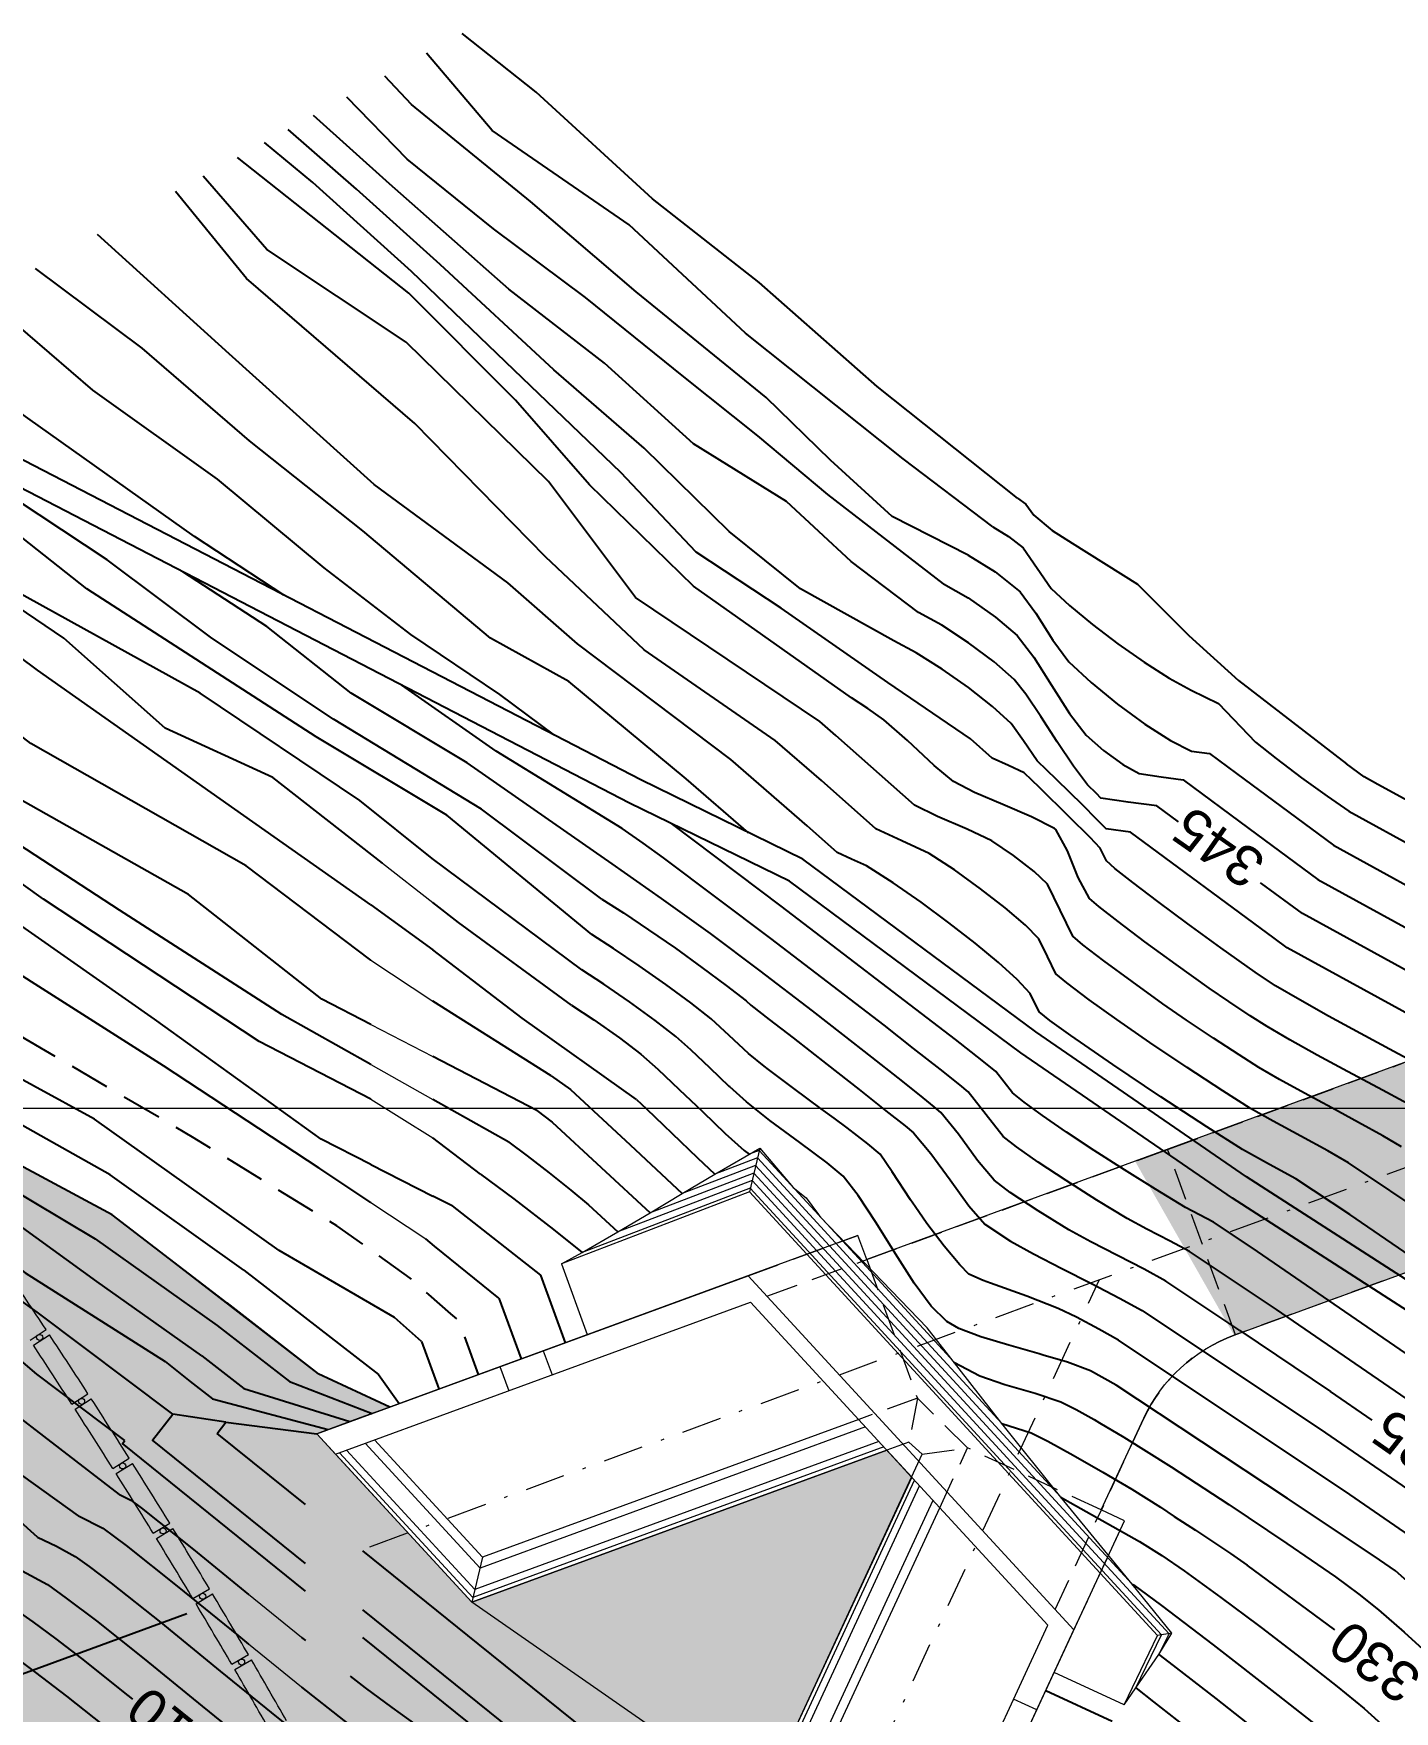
# Model space of a CAD drawing. Extents: x 61466 to 63015, y 108404 to 110397.
# Drawn here: x 62354.5 to 62397, y 109286.2 to 109338.6 of the extents above; entities that cross this region are included whole.
import ezdxf
from ezdxf import colors
from ezdxf.entities.mleader import LeaderData, LeaderLine
from ezdxf.enums import TextEntityAlignment as Align
from ezdxf.math import Vec2, Vec3

# ---------------------------------------------------------------- set-up
doc = ezdxf.new("R2010")
doc.units = 0
doc.header["$LTSCALE"] = 1.000015
doc.header["$MEASUREMENT"] = 0
for name, pattern in [('NASCOSTA', [9.525, 6.35, -3.175]), ('TRATTEGGIATA', [0.75, 0.5, -0.25]), ('TRATTEGGIATA2', [0.375, 0.25, -0.125]), ('TRATTOPUNTO2', [0.5, 0.25, -0.125, 0, -0.125])]:
    doc.linetypes.add(name, pattern=pattern)
for name, color, linetype in [('colore lago', 131, 'Continuous'), ('coordinate', 2, 'Continuous'), ('curve livello 1m', 2, 'Continuous'), ('curve livello 5m', 7, 'Continuous'), ('curve livello di scavo 1 m', 2, 'Continuous'), ('LIN010CO', 2, 'Continuous'), ('LIN010TR', 2, 'NASCOSTA'), ('LIN018CO', 6, 'Continuous'), ('LIN025CO', 7, 'Continuous'), ('LIN07CO', 4, 'Continuous'), ('LINCOLO-ROSSO-025', 10, 'Continuous'), ('Strade', 7, 'Continuous'), ('TEXT050', 3, 'Continuous'), ('TRATTCOLO-32', 255, 'Continuous')]:
    doc.layers.add(name, color=color, linetype=linetype)
doc.layers.add('Colori bordi', color=5, linetype='Continuous', plot=False)
doc.layers.add('no_plot', color=5, linetype='Continuous', plot=False)
for name, color, linetype, lineweight in [('LINCOLOROSSO-025', 10, 'Continuous', 25), ('LINE035', 1, 'Continuous', 35), ('LINE050', 3, 'Continuous', 53)]:
    doc.layers.add(name, color=color, linetype=linetype, lineweight=lineweight)
doc.styles.add('ARIAL', font='arial.ttf')

# ---------------------------------------------------------------- blocks, each defined once
blk = doc.blocks.new('SEZ1')
at = {"layer": 'LIN07CO'}
for q in [(-0.5, 1.5), (0, 0)]:
    blk.add_line((0, 1.5), q, dxfattribs=at)
at = {"layer": 'TEXT050', "style": 'ARIAL'}
blk.add_attdef('NOME_SEZIONE', text='', height=0.4, dxfattribs=at).set_placement((-0.25, 1.167), align=Align.MIDDLE)
blk = doc.blocks.new('CONTORNO')
at = {"layer": 'Colori bordi', "lineweight": 0, "ltscale": 2, "flags": 128}
for points in [[(9.426, 101.471, 0.76503), (-27.561, 123.114), (-31.83, 118.918, 0.278191), (-69.079, 126.141), (-85.83, 120.005), (-86.105, 120.756), (-102.99, 114.571), (-98.153, 109.314), (-85.2, 114.059), (-84.427, 113.219), (-89.144, 103.05)], [(-84.307, 97.793), (-77.785, 111.855), (-78.51, 112.191), (-77.184, 115.052, -0.198912), (-74.368, 117.643), (-67.474, 120.163, -0.281645), (-36.074, 114.45, 0.175507), (-40.663, 100.044)]]:
    blk.add_lwpolyline(points, format="xyb", dxfattribs=at)
blk = doc.blocks.new('barrageflott')
at = {"layer": 'TRATTCOLO-32'}
h = blk.add_hatch(color=256, dxfattribs=at)
h.paths.add_polyline_path([(-40.677, 110.423), (-41.157, 110.064, -0.002639), (-39.854, 108.3), (-39.369, 108.655, 0.002639)])
h.paths.add_polyline_path([(-39.257, 108.501), (-39.742, 108.147, -0.002639), (-38.458, 106.369), (-37.97, 106.717, 0.002639)])
h.paths.add_polyline_path([(-37.86, 106.563), (-38.348, 106.214, -0.002639), (-37.085, 104.422), (-36.593, 104.764, 0.002639)])
h.paths.add_polyline_path([(-36.484, 104.608), (-36.977, 104.266, -0.002639), (-35.735, 102.459), (-35.238, 102.796, 0.002639)])
h.paths.add_polyline_path([(-35.131, 102.639), (-35.628, 102.302, -0.002639), (-34.406, 100.48), (-33.906, 100.812, 0.002639)])
h.paths.add_polyline_path([(-33.801, 100.653), (-34.302, 100.322, -0.002639), (-33.101, 98.487), (-32.597, 98.813, 0.002639)])
h.paths.add_polyline_path([(-32.494, 98.653), (-32.998, 98.328, -0.002639), (-31.819, 96.479), (-31.311, 96.799, 0.002639)])
h.paths.add_polyline_path([(-31.21, 96.638), (-31.718, 96.318, -0.002639), (-30.56, 94.456), (-30.048, 94.77, 0.002639)])
h.paths.add_polyline_path([(-29.949, 94.608), (-30.46, 94.294, -0.002639), (-29.324, 92.419), (-28.809, 92.727, 0.002639)])
h.paths.add_polyline_path([(-28.711, 92.564), (-29.226, 92.256, -0.002639), (-28.111, 90.367), (-27.593, 90.67, 0.002639)])
h.paths.add_polyline_path([(-27.497, 90.505), (-28.016, 90.203, -0.002639), (-26.922, 88.302), (-26.401, 88.599, 0.002639)])
h.paths.add_polyline_path([(-26.307, 88.433), (-26.829, 88.137, -0.002639), (-25.757, 86.224), (-25.232, 86.514, 0.002639)])
h.paths.add_polyline_path([(-25.14, 86.348), (-25.665, 86.058, -0.002639), (-24.616, 84.132), (-24.088, 84.416, 0.002639)])
h.paths.add_polyline_path([(-23.998, 84.249), (-24.526, 83.965, -0.002639), (-23.499, 82.027), (-22.967, 82.306, 0.002639)])
h.paths.add_polyline_path([(-22.879, 82.137), (-23.411, 81.859, -0.002639), (-22.406, 79.91), (-21.871, 80.182, 0.002639)])
h.paths.add_polyline_path([(-21.785, 80.013), (-22.32, 79.741, -0.002639), (-21.337, 77.78), (-20.799, 78.046, 0.002639)])
h.paths.add_polyline_path([(-20.715, 77.876), (-21.253, 77.61, -0.002639), (-20.293, 75.639), (-19.752, 75.898, 0.002639)])
h.paths.add_polyline_path([(-19.67, 75.727), (-20.211, 75.468, -0.002639), (-19.274, 73.485), (-18.73, 73.738, 0.002639)])
h.paths.add_polyline_path([(-16.684, 69.21), (-17.233, 68.969, -0.002639), (-16.365, 66.956), (-15.812, 67.19, 0.002639)])
h.paths.add_polyline_path([(-17.654, 71.394), (-18.201, 71.147, -0.002639), (-17.309, 69.143), (-16.76, 69.384, 0.002639)])
h.paths.add_polyline_path([(-18.65, 73.566), (-19.194, 73.313, -0.002639), (-18.279, 71.32), (-17.732, 71.567, 0.002639)])
at = {"layer": 'LINCOLO-ROSSO-025', "lineweight": 0}
for p, q in [((-34.406, 100.48), (-33.906, 100.812)), ((-34.302, 100.322), (-33.801, 100.653)), ((-33.101, 98.487), (-32.597, 98.813)), ((-32.998, 98.328), (-32.494, 98.653)), ((-31.819, 96.479), (-31.311, 96.799)), ((-31.718, 96.318), (-31.21, 96.638)), ((-30.56, 94.456), (-30.048, 94.77)), ((-30.46, 94.294), (-29.949, 94.608)), ((-29.324, 92.419), (-28.809, 92.727)), ((-29.226, 92.256), (-28.711, 92.564)), ((-28.111, 90.367), (-27.593, 90.67)), ((-28.016, 90.203), (-27.497, 90.505))]:
    blk.add_line(p, q, dxfattribs=at)
for centre in [(-34.104, 100.567), (-32.798, 98.57), (-31.514, 96.558), (-30.254, 94.532), (-29.018, 92.491), (-27.804, 90.436)]:
    blk.add_circle(centre, 0.095, dxfattribs=at)
for radius, start, end in [(208.344, 33.54525, 34.15012), (208.344, 32.88807, 33.49294), (207.744, 32.88807, 33.49294), (208.344, 32.2309, 32.83577), (207.744, 32.2309, 32.83577), (208.344, 31.57373, 32.1786), (207.744, 31.57373, 32.1786), (207.744, 30.91655, 31.52142), (208.344, 30.91655, 31.52142), (207.744, 30.25938, 30.86425), (208.344, 30.25938, 30.86425), (207.744, 29.60221, 30.20708), (208.344, 29.60221, 30.20708)]:
    blk.add_arc((-207.55, -14.318), radius, start, end, dxfattribs=at)

msp = doc.modelspace()

# ---------------------------------------------------------------- hatches: boundary and pattern name
at = {"layer": 'colore lago', "linetype": 'Continuous', "lineweight": 0}
msp.add_hatch(color=256, dxfattribs=at).paths.add_polyline_path([(62395.432, 109267.497), (62396.026, 109266.925), (62396.545, 109265.876), (62395.703, 109265.642), (62400.102, 109260.013), (62413.395, 109263.699), (62414.097, 109262.8), (62408.577, 109253.044), (62412.975, 109247.414), (62413.775, 109248.828), (62413.775, 109247.267), (62414.821, 109245.294), (62415.316, 109244.359), (62415.726, 109243.586), (62415.989, 109243.089), (62416.308, 109242.486), (62417.091, 109241.948), (62417.986, 109241.38), (62418.762, 109240.929), (62419.277, 109240.681), (62419.98, 109240.594), (62420.747, 109240.508), (62421.269, 109240.325), (62422.042, 109240.006), (62422.834, 109239.647), (62423.302, 109239.389), (62424.281, 109238.376), (62425.656, 109236.946), (62426.449, 109236.138), (62427.156, 109235.422), (62427.673, 109234.904), (62427.895, 109234.691), (62428.432, 109234.455), (62429.04, 109233.991), (62429.869, 109233.283), (62430.484, 109232.701), (62430.843, 109232.314), (62431.218, 109231.435), (62431.557, 109230.367), (62431.913, 109229.599), (62432.355, 109229.318), (62432.858, 109229.013), (62433.455, 109228.302), (62434.097, 109227.397), (62434.701, 109226.672), (62435.197, 109226.351), (62435.685, 109226.081), (62436.144, 109225.827), (62436.707, 109225.46), (62437.492, 109224.926), (62438.358, 109224.324), (62439.162, 109223.749), (62440.078, 109223.067), (62441.13, 109222.261), (62442.002, 109221.573), (62442.908, 109220.83), (62443.789, 109220.092), (62444.562, 109219.43), (62445.144, 109218.915), (62445.453, 109218.618), (62446.014, 109217.736), (62446.501, 109217.012), (62447.153, 109216.771), (62448.876, 109216.153), (62447.183, 109207.821), (62446.943, 109206.638), (62441.595, 109207.566), (62436.09, 109208.111), (62430.527, 109208.307), (62424.984, 109208.14), (62419.433, 109207.618), (62413.953, 109206.708), (62408.529, 109205.43), (62403.21, 109203.835), (62398.021, 109201.868), (62392.955, 109199.558), (62388.067, 109196.944), (62383.347, 109193.985), (62379.143, 109190.99), (62374.987, 109187.599), (62370.912, 109183.823), (62367.864, 109180.621), (62364.577, 109176.791), (62361.992, 109173.373), (62358.884, 109168.77), (62356.087, 109163.954), (62353.615, 109158.995), (62351.491, 109153.861), (62349.698, 109148.591), (62348.257, 109143.219), (62347.162, 109137.77), (62346.433, 109132.277), (62346.076, 109126.898), (62346.067, 109121.341), (62346.414, 109115.779), (62347.156, 109110.285), (62348.241, 109104.828), (62349.108, 109101.614), (62347.868, 109098.968), (62343.805, 109097.411), (62343.071, 109098.002), (62342.215, 109098.471), (62341.494, 109098.676), (62340.731, 109098.468), (62339.788, 109097.966), (62338.814, 109097.438), (62337.958, 109097.152), (62337.463, 109097.238), (62336.538, 109097.445), (62334.253, 109098.04), (62331.322, 109098.856), (62328.139, 109099.756), (62325.098, 109100.605), (62322.593, 109101.266), (62321.848, 109101.432), (62320.984, 109101.616), (62320.474, 109101.737), (62319.859, 109102.034), (62319.103, 109102.406), (62317.961, 109102.895), (62316.581, 109103.457), (62315.066, 109104.06), (62313.523, 109104.67), (62312.055, 109105.255), (62310.769, 109105.782), (62309.769, 109106.218), (62309.112, 109106.546), (62308.074, 109107.202), (62305.134, 109108.9), (62301.974, 109110.917), (62300, 109112.216), (62300, 109301.173), (62331.882, 109318.75), (62334.507, 109316.583), (62338.392, 109313.671), (62343.084, 109310.793), (62348.103, 109307.499), (62352.959, 109303.893), (62356.982, 109301.743), (62363.411, 109296.783), (62364.524, 109296.264), (62365.637, 109295.744), (62364.74, 109295.415), (62363.36, 109294.91), (62368.197, 109289.653), (62381.151, 109294.398), (62381.923, 109293.558), (62377.207, 109283.389), (62382.044, 109278.132), (62383.531, 109281.339), (62384.61, 109280.843), (62384.891, 109280.571), (62385.513, 109280.078), (62386.29, 109279.511), (62387.153, 109278.905), (62388.028, 109278.295), (62388.845, 109277.717), (62389.533, 109277.207), (62390.019, 109276.799), (62390.461, 109276.26), (62391.046, 109275.538), (62391.593, 109274.911), (62392.228, 109274.192), (62392.561, 109273.803), (62392.862, 109273.159), (62393.16, 109272.316), (62393.758, 109270.407), (62394.064, 109269.526), (62394.378, 109268.819)])
at = {"layer": 'LINCOLOROSSO-025', "linetype": 'Continuous', "lineweight": 0}
h = msp.add_hatch(color=256, dxfattribs=at)
h.dxf.hatch_style = 1
h.paths.add_polyline_path([(62437.896, 109268.075, 0.139627), (62427.054, 109270.01), (62428.216, 109266.804, -0.082344), (62431.88, 109266.8, -0.072308), (62436.545, 109265.307), (62443.773, 109261.779), (62442.848, 109265.658)])
h.paths.add_polyline_path([(62439.247, 109270.843, 0.099876), (62430.373, 109273.156, 0.064228), (62425.977, 109272.984), (62427.054, 109270.01, -0.139627), (62437.896, 109268.075), (62442.848, 109265.658), (62441.686, 109270.534), (62440.968, 109270.003)])
h.paths.add_polyline_path([(62425.977, 109272.984, 0.034113), (62422.882, 109272.349), (62421.602, 109271.994), (62422.719, 109269.108), (62423.705, 109269.381, -0.042455), (62427.054, 109270.01)])
h.paths.add_polyline_path([(62427.054, 109270.01, 0.042455), (62423.705, 109269.381), (62422.719, 109269.108), (62424.183, 109265.323), (62424.747, 109265.625, -0.082344), (62428.216, 109266.804)])
h.paths.add_polyline_path([(62442.646, 109279.789, 0.030349), (62441.461, 109283.695), (62438.354, 109283.197, -0.035379), (62439.65, 109279.075), (62441.144, 109272.809), (62444.14, 109273.523)])
h.paths.add_polyline_path([(62445.642, 109280.503, 0.026179), (62444.557, 109284.191), (62441.461, 109283.695, -0.030349), (62442.646, 109279.789), (62444.14, 109273.523), (62447.136, 109274.237)])
h.paths.add_polyline_path([(62437.604, 109296.119), (62435.492, 109293.853, -0.088198), (62441.461, 109283.695), (62444.557, 109284.191, 0.094802)])
h.paths.add_polyline_path([(62435.492, 109293.853), (62433.376, 109291.584, -0.080253), (62438.354, 109283.197), (62441.461, 109283.695, 0.088198)])
h.paths.add_polyline_path([(62435.492, 109293.853, 0.017363), (62433.913, 109295.575, 0.039704), (62431.824, 109293.189), (62433.376, 109291.584)])
h.paths.add_polyline_path([(62433.852, 109295.516), (62433.913, 109295.575, 0.015566), (62432.398, 109297.023), (62430.276, 109294.789), (62431.824, 109293.189, -0.038643)])
h.paths.add_polyline_path([(62436.062, 109297.688), (62434.52, 109299.257), (62432.398, 109297.023, -0.015566), (62433.913, 109295.575)])
h.paths.add_polyline_path([(62437.604, 109296.119), (62436.062, 109297.688), (62433.913, 109295.575, -0.017364), (62435.492, 109293.853)])
h.paths.add_polyline_path([(62414.455, 109308.439), (62414.017, 109305.39, -0.153556), (62432.398, 109297.023), (62434.52, 109299.257, 0.153719)])
h.paths.add_polyline_path([(62414.017, 109305.39), (62413.579, 109302.34, -0.15336), (62430.276, 109294.789), (62432.398, 109297.023, 0.153556)])
h.paths.add_polyline_path([(62414.017, 109305.39, 0.118937), (62398.331, 109303.588), (62390.97, 109300.891), (62390.44, 109300.697), (62391.983, 109297.982), (62398.877, 109300.502, -0.122973), (62413.579, 109302.34)])
h.paths.add_polyline_path([(62414.455, 109308.439, 0.119368), (62397.272, 109306.48), (62388.896, 109303.412), (62390.44, 109300.697), (62390.97, 109300.891), (62398.331, 109303.588, -0.118937), (62414.017, 109305.39)])

# ---------------------------------------------------------------- linework, layer by layer
at = {"layer": 'Colori bordi', "linetype": 'Continuous', "lineweight": 0, "flags": 128}
msp.add_lwpolyline([(62352.959, 109303.893), (62356.982, 109301.743), (62363.411, 109296.783), (62364.524, 109296.264), (62365.637, 109295.744), (62364.74, 109295.415), (62363.36, 109294.91), (62368.197, 109289.653), (62381.151, 109294.398), (62381.923, 109293.558), (62377.207, 109283.389)], dxfattribs=at)
at = {"layer": 'coordinate', "linetype": 'Continuous', "lineweight": 0}
for p, q in [((62300, 109305.071), (62366.988, 109305.071)), ((62366.988, 109305.071), (62484.796, 109305.071))]:
    msp.add_line(p, q, dxfattribs=at)
at = {"layer": 'curve livello 1m', "color": 152, "linetype": 'TRATTEGGIATA2', "ltscale": 5, "flags": 128}
msp.add_lwpolyline([(62368.41, 109296.759), (62367.79, 109298.45), (62367.548, 109298.655), (62366.859, 109299.251), (62366.28, 109299.765), (62363.989, 109301.396), (62359.48, 109304.17), (62353.098, 109307.915), (62347.687, 109312.214), (62340.542, 109317.069), (62336.866, 109319.843), (62335.869, 109320.948)], dxfattribs=at)
at = {"layer": 'curve livello 5m', "color": 2}
for p, q in [((62365.048, 109311.413), (62366.988, 109310.007)), ((62365.048, 109303.314), (62366.988, 109302.326)), ((62398.366, 109301.475), (62395.556, 109303.363)), ((62370.346, 109299.856), (62371.117, 109297.751)), ((62360.553, 109298.997), (62363.411, 109296.783)), ((62392.164, 109298.133), (62394.995, 109296.226)), ((62365.637, 109295.744), (62363.411, 109296.783)), ((62395.124, 109288.788), (62392.394, 109290.807)), ((62388.184, 109285.927), (62386.106, 109286.891))]:
    msp.add_line(p, q, dxfattribs=at)
at = {"layer": 'curve livello 5m', "color": 2, "flags": 128}
for points in [[(62382.14, 109320.541), (62380.032, 109322.127), (62378.023, 109324.006), (62375.118, 109325.8), (62372.341, 109328.32), (62369.35, 109330.627), (62365.632, 109333.916), (62363.256, 109336.048)], [(62377.666, 109316.544), (62373.578, 109319.377), (62370.499, 109322.274), (62366.424, 109326.438), (62361.173, 109330.965), (62358.958, 109333.679)], [(62365.048, 109311.413), (62360.811, 109314.399), (62354.653, 109318.744), (62349.039, 109322.908), (62344.887, 109325.921)], [(62365.048, 109303.314), (62363.503, 109304.101), (62358.3, 109307.845), (62352.751, 109311.729), (62344.635, 109317.693), (62339.363, 109321.299), (62338.299, 109322.289)], [(62372.577, 109312.69), (62368.054, 109315.847), (62364.432, 109318.02), (62361.807, 109320.102), (62359.186, 109321.803)], [(62390.247, 109314.006), (62389.575, 109314.503), (62388.677, 109314.621), (62387.827, 109314.744), (62387.827, 109314.744), (62387.686, 109314.887), (62387.409, 109315.157), (62386.97, 109315.745), (62386.468, 109316.501), (62385.957, 109317.292), (62385.491, 109317.985), (62385.123, 109318.448), (62384.499, 109318.997), (62383.701, 109319.594), (62382.868, 109320.141), (62382.14, 109320.541)], [(62360.553, 109298.997), (62360.553, 109298.997), (62356.982, 109301.743), (62352.959, 109303.893), (62348.103, 109307.499), (62343.084, 109310.793), (62338.392, 109313.671), (62334.507, 109316.583), (62331.882, 109318.75)], [(62357.379, 109294.703), (62354.629, 109296.769), (62351.207, 109299.683), (62346.898, 109302.724), (62342.716, 109306.652), (62335.872, 109311.34), (62327.598, 109316.389)], [(62395.556, 109303.363), (62395.556, 109303.363), (62394.907, 109303.737), (62394.062, 109304.195), (62393.201, 109304.662), (62392.5, 109305.062), (62392.5, 109305.062), (62391.635, 109305.608), (62390.521, 109306.338), (62389.353, 109307.123), (62388.327, 109307.832), (62388.327, 109307.832), (62387.465, 109308.453), (62386.761, 109308.981), (62386.424, 109309.258), (62386.424, 109309.258), (62386.157, 109309.805), (62385.888, 109310.357), (62385.888, 109310.357), (62385.474, 109310.78), (62384.843, 109311.322), (62384.076, 109311.919), (62383.257, 109312.506), (62382.467, 109313.02), (62381.616, 109313.411), (62380.806, 109313.789), (62379.108, 109315.294), (62377.666, 109316.544)], [(62392.164, 109298.133), (62389.856, 109299.674), (62389.182, 109300.043), (62388.348, 109300.47), (62387.512, 109300.898), (62386.83, 109301.272), (62386.83, 109301.272), (62385.868, 109301.866), (62385.002, 109302.439), (62384.493, 109302.819), (62384.493, 109302.819), (62383.981, 109303.435), (62383.383, 109304.261), (62382.835, 109304.937), (62382.835, 109304.937), (62382.63, 109305.11), (62382.166, 109305.483), (62381.498, 109306.014), (62380.683, 109306.657), (62379.776, 109307.369), (62378.832, 109308.106), (62378.832, 109308.106), (62377.195, 109309.359), (62375.649, 109310.524), (62374.12, 109311.616), (62372.577, 109312.69)], [(62424.972, 109285.606), (62424.335, 109286.366), (62421.489, 109289.846), (62419.558, 109292.253), (62419.347, 109292.541), (62417.468, 109294.292), (62414.056, 109297.391), (62411.119, 109300.089), (62410.597, 109300.593), (62407.719, 109302.797), (62403.703, 109305.849), (62403.051, 109306.243), (62401.794, 109306.93), (62394.118, 109311.14), (62392.84, 109312.086), (62392.812, 109312.107)], [(62373.335, 109305.342), (62369.775, 109307.881), (62366.988, 109310.007)], [(62373.335, 109305.342), (62373.648, 109305.049), (62374.182, 109304.536)], [(62374.182, 109304.536), (62374.438, 109304.291), (62375.241, 109303.518), (62375.784, 109303.007)], [(62367.588, 109302.021), (62366.988, 109302.326)], [(62367.588, 109302.021), (62370.346, 109299.856)], [(62396.295, 109295.333), (62394.995, 109296.226)], [(62384.733, 109295.23), (62385.649, 109294.936), (62386.17, 109294.676), (62386.965, 109294.241), (62387.888, 109293.714), (62388.79, 109293.178), (62388.79, 109293.178), (62389.686, 109292.614), (62390.118, 109292.332)], [(62363.011, 109290), (62357.3, 109294.605), (62357.3, 109294.605), (62357.379, 109294.703)], [(62390.118, 109292.332), (62390.776, 109291.902), (62391.872, 109291.168), (62392.394, 109290.807)], [(62352.083, 109290.352), (62352.73, 109290.058), (62353.474, 109289.678), (62354.092, 109289.327), (62354.092, 109289.327), (62354.502, 109289.037), (62355.216, 109288.507), (62356.018, 109287.895), (62357.468, 109286.741), (62357.609, 109286.626)], [(62394.613, 109261.23), (62393.116, 109262.439), (62386.541, 109271.03), (62364.804, 109288.555)]]:
    msp.add_lwpolyline(points, dxfattribs=at)
at = {"layer": 'curve livello di scavo 1 m', "linetype": 'Continuous', "lineweight": 0}
for p, q in [((62377.11, 109303.515), (62375.784, 109303.007)), ((62377.166, 109303.75), (62376.855, 109303.631)), ((62380.363, 109299.979), (62377.11, 109303.515)), ((62380.511, 109300.115), (62377.166, 109303.75)), ((62377, 109303.044), (62373.76, 109301.805)), ((62377.055, 109303.28), (62374.767, 109302.404)), ((62380.069, 109299.709), (62377, 109303.044)), ((62380.216, 109299.844), (62377.055, 109303.28)), ((62376.889, 109302.574), (62371.643, 109300.566)), ((62376.944, 109302.809), (62372.755, 109301.206)), ((62385.302, 109293.431), (62376.889, 109302.574)), ((62385.851, 109293.13), (62376.944, 109302.809)), ((62376.862, 109302.456), (62370.995, 109300.211)), ((62378.651, 109300.511), (62376.862, 109302.456)), ((62387.808, 109290.56), (62378.651, 109300.511)), ((62370.995, 109300.211), (62371.803, 109298.003)), ((62388.549, 109286.452), (62386.371, 109287.462))]:
    msp.add_line(p, q, dxfattribs=at)
at = {"layer": 'curve livello di scavo 1 m', "linetype": 'Continuous', "lineweight": 0, "flags": 128}
for points in [[(62384.733, 109295.23), (62380.363, 109299.979)], [(62383.239, 109297.15), (62380.511, 109300.115)], [(62388.807, 109290.212), (62380.069, 109299.709)], [(62386.579, 109292.929), (62380.216, 109299.844)], [(62388.914, 109286.977), (62389.716, 109288.633), (62385.302, 109293.431)], [(62389.641, 109288.018), (62389.956, 109288.669), (62385.851, 109293.13)], [(62388.549, 109286.452), (62389.597, 109288.616), (62387.808, 109290.56)]]:
    msp.add_lwpolyline(points, dxfattribs=at)
at = {"layer": 'LIN010CO', "linetype": 'Continuous', "lineweight": 0}
for p, q in [((62368.456, 109290.719), (62364.874, 109294.612)), ((62380.902, 109294.668), (62368.294, 109290.05)), ((62380.482, 109295.125), (62368.456, 109290.719)), ((62368.233, 109289.8), (62364.074, 109294.319)), ((62368.294, 109290.05), (62364.292, 109294.399)), ((62381.059, 109294.498), (62368.233, 109289.8)), ((62377.356, 109283.412), (62382.015, 109293.458)), ((62377.61, 109283.452), (62382.172, 109293.288)), ((62378.291, 109283.558), (62382.592, 109292.832)), ((62368.537, 109291.055), (62368.197, 109289.653))]:
    msp.add_line(p, q, dxfattribs=at)
at = {"layer": 'LIN010TR', "linetype": 'TRATTOPUNTO2', "lineweight": 0, "ltscale": 5}
msp.add_line((62378.688, 109280.118), (62387.781, 109299.723), dxfattribs=at)
at = {"layer": 'LIN010TR', "linetype": 'TRATTOPUNTO2', "lineweight": 0, "ltscale": 5, "flags": 128}
msp.add_lwpolyline([(62365.019, 109291.385), (62390.97, 109300.891), (62398.331, 109303.588, -0.448954), (62442.646, 109279.789), (62455.145, 109227.352)], format="xyb", dxfattribs=at)
at = {"layer": 'LIN018CO', "lineweight": 0}
for p, q in [((62375.784, 109303.007), (62377.182, 109303.822)), ((62377.182, 109303.822), (62376.864, 109302.454)), ((62377.182, 109303.822), (62378.23, 109302.593)), ((62374.767, 109302.404), (62375.784, 109303.007)), ((62373.76, 109301.805), (62374.767, 109302.404)), ((62379.063, 109301.688), (62382.409, 109298.215)), ((62384.733, 109295.23), (62382.409, 109298.215)), ((62386.579, 109292.929), (62384.733, 109295.23)), ((62388.807, 109290.212), (62386.579, 109292.929)), ((62390.046, 109288.682), (62389.597, 109288.616))]:
    msp.add_line(p, q, dxfattribs=at)
at = {"layer": 'LIN018CO'}
for p, q in [((62360.253, 109294.922), (62360.524, 109295.276)), ((62363.011, 109292.698), (62360.253, 109294.922)), ((62368.4, 109288.354), (62364.804, 109291.253))]:
    msp.add_line(p, q, dxfattribs=at)
at = {"layer": 'LIN018CO', "lineweight": 0, "flags": 128}
for points in [[(62378.23, 109302.593), (62378.637, 109302.267), (62378.637, 109302.267), (62379.021, 109301.754), (62379.063, 109301.688)], [(62370.995, 109300.211), (62371.643, 109300.566), (62372.755, 109301.206), (62373.76, 109301.805)], [(62388.549, 109286.452), (62388.914, 109286.977), (62389.641, 109288.018), (62390.046, 109288.682), (62388.807, 109290.212)]]:
    msp.add_lwpolyline(points, dxfattribs=at)
at = {"layer": 'LIN018CO', "flags": 128}
for points in [[(62363.011, 109290.861), (62358.242, 109294.706), (62358.874, 109295.522)], [(62394.613, 109262.092), (62393.6, 109262.91), (62387.024, 109271.501), (62364.804, 109289.416)], [(62372.234, 109285.262), (62368.4, 109288.354)]]:
    msp.add_lwpolyline(points, dxfattribs=at)
at = {"layer": 'LIN025CO', "linetype": 'TRATTEGGIATA', "lineweight": 0, "ltscale": 2}
for p, q in [((62389.91, 109303.783), (62397.272, 109306.48)), ((62380.52, 109300.344), (62389.91, 109303.783)), ((62392.029, 109297.999), (62389.91, 109303.783)), ((62376.822, 109299.841), (62380.245, 109301.095)), ((62380.52, 109300.344), (62380.245, 109301.095)), ((62377.408, 109299.204), (62380.52, 109300.344)), ((62380.52, 109300.344), (62382.103, 109296.024)), ((62382.103, 109296.024), (62380.271, 109295.354)), ((62382.103, 109296.024), (62381.838, 109294.649)), ((62383.667, 109294.466), (62382.103, 109296.024)), ((62389.167, 109295.391), (62387.735, 109292.303)), ((62381.838, 109294.649), (62381.151, 109294.398)), ((62382.255, 109294.274), (62381.838, 109294.649)), ((62381.923, 109293.558), (62382.255, 109294.274)), ((62382.255, 109294.274), (62383.667, 109294.466)), ((62382.803, 109292.602), (62383.667, 109294.466)), ((62387.84, 109292.531), (62383.667, 109294.466)), ((62388.566, 109292.194), (62387.84, 109292.531)), ((62386.402, 109289.429), (62387.735, 109292.303)), ((62386.988, 109288.792), (62388.566, 109292.194))]:
    msp.add_line(p, q, dxfattribs=at)
at = {"layer": 'LIN025CO', "linetype": 'Continuous', "lineweight": 0}
for p, q in [((62363.36, 109294.91), (62376.822, 109299.841)), ((62376.822, 109299.841), (62386.988, 109288.792)), ((62363.947, 109294.273), (62376.9, 109299.018)), ((62386.174, 109288.938), (62376.9, 109299.018)), ((62370.428, 109297.499), (62370.703, 109296.748)), ((62369.074, 109297.003), (62369.35, 109296.252)), ((62380.271, 109295.354), (62368.537, 109291.055)), ((62363.947, 109294.273), (62363.36, 109294.91)), ((62368.537, 109291.055), (62365.166, 109294.719)), ((62368.197, 109289.653), (62363.947, 109294.273)), ((62381.151, 109294.398), (62368.197, 109289.653)), ((62377.207, 109283.389), (62381.923, 109293.558)), ((62378.633, 109283.611), (62382.803, 109292.602)), ((62377.207, 109283.389), (62368.197, 109289.653)), ((62381.457, 109278.769), (62386.174, 109288.938)), ((62382.044, 109278.132), (62386.988, 109288.792)), ((62385.828, 109286.29), (62385.102, 109286.627))]:
    msp.add_line(p, q, dxfattribs=at)
at = {"layer": 'LIN025CO', "linetype": 'TRATTEGGIATA', "lineweight": 0, "ltscale": 2, "flags": 128}
msp.add_lwpolyline([(62430.276, 109294.789, 0.281645), (62398.877, 109300.502), (62391.983, 109297.982, 0)], format="xyb", dxfattribs=at)
at = {"layer": 'LIN025CO', "linetype": 'TRATTEGGIATA', "lineweight": 0, "ltscale": 2}
msp.add_arc((62393.703, 109293.287), 5, 110.1181, 155.1181, dxfattribs=at)
at = {"layer": 'LINE050', "linetype": 'Continuous', "lineweight": 0, "flags": 128}
msp.add_lwpolyline([(62406.701, 109306.162, 0, 1.5, 0), (62402.275, 109305.346, 0, 0, 0), (62393.603, 109303.749, 0, 0, 0)], format="xyseb", dxfattribs=at)
at = {"layer": 'no_plot', "linetype": 'Continuous', "lineweight": 0}
for p, q in [((62365.412, 109312.72), (62366.988, 109311.489)), ((62365.048, 109309.692), (62366.988, 109308.412)), ((62365.048, 109307.685), (62366.988, 109306.68)), ((62365.048, 109306.428), (62366.988, 109305.336)), ((62365.048, 109305.356), (62366.988, 109304.146)), ((62365.048, 109302.131), (62366.77, 109300.99)), ((62362.886, 109288.556), (62361.235, 109289.898)), ((62362.886, 109287.004), (62361.235, 109288.343))]:
    msp.add_line(p, q, dxfattribs=at)
at = {"layer": 'no_plot'}
for p, q in [((62361.086, 109300.011), (62365.284, 109296.76)), ((62369.044, 109299.144), (62369.739, 109297.247)), ((62360.255, 109298.285), (62362.511, 109296.538)), ((62366.633, 109297.792), (62367.176, 109296.308)), ((62359.777, 109297.341), (62361.09, 109296.324)), ((62365.284, 109296.76), (62365.935, 109295.853)), ((62359.412, 109296.543), (62360.112, 109296.001)), ((62361.09, 109296.324), (62364.393, 109295.288)), ((62362.511, 109296.538), (62365.092, 109295.544)), ((62360.112, 109296.001), (62363.715, 109295.04)), ((62360.524, 109295.276), (62358.874, 109295.522)), ((62360.524, 109295.276), (62363.36, 109294.91))]:
    msp.add_line(p, q, dxfattribs=at)
at = {"layer": 'no_plot', "flags": 128}
for points in [[(62385.231, 109324.105), (62380.843, 109327.594), (62377.169, 109330.841), (62373.836, 109333.446), (62370.204, 109336.778), (62367.895, 109338.606)], [(62384.459, 109323.214), (62381.655, 109325.33), (62376.741, 109329.26), (62373.11, 109332.635), (62368.837, 109335.582), (62366.787, 109337.995)], [(62383.686, 109322.323), (62381.313, 109323.536), (62379.391, 109325.288), (62377.382, 109327.252), (62373.323, 109330.542), (62370.033, 109333.361), (62366.316, 109336.394), (62365.491, 109337.28)], [(62382.913, 109321.432), (62379.305, 109324.22), (62377.126, 109326.056), (62374.819, 109327.893), (62371.742, 109330.371), (62368.88, 109332.507), (62366.188, 109334.685), (62364.302, 109336.625)], [(62381.367, 109319.65), (62378.451, 109321.272), (62376.229, 109323.066), (62373.58, 109325.672), (62370.76, 109328.107), (62367.213, 109331.396), (62364.607, 109333.745), (62362.467, 109335.613)], [(62380.595, 109318.759), (62377.852, 109320.674), (62375.203, 109322.426), (62372.853, 109324.903), (62369.777, 109327.851), (62366.316, 109331.182), (62363.239, 109333.959), (62361.727, 109335.205)], [(62380.044, 109317.872), (62375.118, 109321.358), (62371.87, 109324.519), (62369.563, 109327.167), (62366.23, 109330.499), (62360.888, 109334.743)], [(62379.054, 109317.14), (62373.306, 109321.007), (62370.59, 109324.628), (62366.153, 109328.973), (62361.807, 109331.87), (62359.822, 109334.155)], [(62376.278, 109315.948), (62371.495, 109319.559), (62369.322, 109321.46), (62365.157, 109324.537), (62360.629, 109328.611), (62356.523, 109332.336)], [(62374.891, 109315.352), (62371.223, 109318.382), (62368.779, 109319.74), (62364.795, 109323.089), (62361.263, 109325.895), (62357.913, 109328.792), (62354.589, 109331.27)], [(62370.778, 109316.707), (62369.072, 109317.975), (62366.297, 109319.848), (62363.592, 109321.928), (62360.262, 109324.702), (62356.378, 109327.476), (62352.984, 109330.385)], [(62362.337, 109321.075), (62359.543, 109322.908), (62353.295, 109327.344), (62351.101, 109329.347)], [(62371.945, 109310.486), (62367.42, 109314.218), (62363.346, 109316.662), (62356.193, 109321.278), (62350.216, 109325.986), (62348.47, 109327.896)], [(62371.629, 109309.383), (62366.968, 109312.86), (62364.704, 109314.67), (62359.724, 109318.02), (62353.838, 109321.278), (62349.039, 109325.171), (62347.08, 109327.13)], [(62365.412, 109312.72), (62361.988, 109315.394), (62358.637, 109316.933), (62355.468, 109319.74), (62349.311, 109323.904), (62345.807, 109326.428)], [(62372.261, 109311.588), (62368.507, 109314.399), (62363.889, 109317.205), (62360.086, 109319.74), (62356.826, 109322.184), (62352.571, 109324.99), (62351.547, 109326.099)], [(62365.048, 109309.692), (62361.164, 109312.636), (62354.436, 109316.45), (62348.955, 109320.68), (62343.244, 109325.015)], [(62365.048, 109307.685), (62363.523, 109308.475), (62359.361, 109311.734), (62352.979, 109315.34), (62346.458, 109320.611), (62341.795, 109324.216)], [(62385.231, 109324.105), (62385.49, 109323.923), (62385.733, 109323.574), (62386.306, 109323.099), (62386.934, 109322.701)], [(62365.048, 109306.428), (62362.274, 109307.989), (62357.21, 109311.249), (62351.661, 109314.855), (62345.765, 109319.501), (62340.623, 109323.57)], [(62365.048, 109305.356), (62361.561, 109307.152), (62354.832, 109311.59), (62351.156, 109314.226), (62345.606, 109318.248), (62341.791, 109321.091), (62339.53, 109322.967)], [(62384.459, 109323.214), (62384.95, 109322.915), (62385.398, 109322.554), (62385.398, 109322.554), (62385.837, 109321.923), (62386.28, 109321.285), (62386.28, 109321.285), (62386.85, 109320.754), (62387.563, 109320.165), (62388.359, 109319.562), (62389.178, 109318.991), (62389.959, 109318.494), (62390.64, 109318.116)], [(62386.934, 109322.701), (62388.965, 109321.421), (62390.57, 109319.817), (62392.123, 109318.419), (62395.49, 109315.82)], [(62383.686, 109322.323), (62384.534, 109321.808), (62385.306, 109321.186), (62385.306, 109321.186), (62385.802, 109320.518), (62386.326, 109319.675), (62386.827, 109318.997), (62386.827, 109318.997), (62387.522, 109318.35), (62388.345, 109317.681), (62389.202, 109317.058), (62390.002, 109316.547), (62390.654, 109316.215), (62390.654, 109316.215), (62391.215, 109316.138), (62392.054, 109315.516), (62395.082, 109313.275), (62399.133, 109311.053)], [(62365.048, 109302.131), (62363.434, 109303.199), (62358.578, 109306.389), (62350.184, 109311.729), (62344.15, 109316.514), (62339.016, 109320.12), (62337.13, 109321.644)], [(62382.913, 109321.432), (62383.685, 109320.992), (62384.538, 109320.393), (62385.214, 109319.817), (62385.214, 109319.817), (62385.736, 109319.147), (62386.29, 109318.271), (62386.846, 109317.39), (62387.373, 109316.709), (62387.373, 109316.709), (62387.906, 109316.237), (62388.517, 109315.792), (62389.024, 109315.509), (62389.024, 109315.509), (62389.711, 109315.415), (62390.395, 109315.321), (62390.395, 109315.321), (62392.447, 109313.801), (62394.6, 109312.207), (62400.464, 109308.992)], [(62365.789, 109298.54), (62362.185, 109300.633), (62356.428, 109304.725), (62352.612, 109306.805), (62346.716, 109310.897), (62343.664, 109313.671), (62339.224, 109316.861), (62334.924, 109319.843), (62334.5, 109320.194)], [(62361.086, 109300.011), (62356.913, 109302.991), (62352.335, 109305.557), (62346.924, 109309.579), (62341.583, 109312.769), (62336.519, 109316.791), (62333.077, 109319.409)], [(62398.856, 109307.21), (62393.636, 109310.072), (62393.233, 109310.371), (62388.756, 109313.686), (62387.988, 109313.792), (62387.69, 109314.093), (62387.264, 109314.525), (62386.444, 109315.322), (62385.843, 109315.91), (62385.417, 109316.53), (62385.031, 109317.079), (62384.441, 109317.61), (62383.692, 109318.194), (62382.871, 109318.77), (62382.067, 109319.276), (62381.367, 109319.65)], [(62398.002, 109306.285), (62396.972, 109306.841), (62395.931, 109307.402), (62394.932, 109307.946), (62394.03, 109308.45), (62393.275, 109308.892), (62392.639, 109309.314), (62391.574, 109310.074), (62390.539, 109310.826), (62389.6, 109311.522), (62388.821, 109312.114), (62388.266, 109312.553), (62388, 109312.791), (62387.807, 109313.186), (62387.489, 109313.516), (62386.843, 109314.164), (62385.911, 109315.081), (62385.439, 109315.531), (62384.946, 109315.761), (62384.437, 109315.995), (62383.764, 109316.591), (62381.179, 109318.349), (62380.595, 109318.759)], [(62330.888, 109318.202), (62335.149, 109315.318), (62339.995, 109311.857), (62346.12, 109307.811), (62351.445, 109303.978), (62356.451, 109300.996), (62360.254, 109298.285)], [(62372.893, 109313.793), (62368.96, 109316.209), (62366.015, 109318.27)], [(62359.776, 109297.341), (62356.504, 109299.665), (62351.339, 109303.392), (62346.013, 109307.119), (62339.729, 109311.272), (62334.616, 109314.999), (62330.309, 109317.883)], [(62397.4, 109305.202), (62396.481, 109305.701), (62395.52, 109306.219), (62394.579, 109306.728), (62393.724, 109307.203), (62393.017, 109307.615), (62392.487, 109307.953), (62391.815, 109308.399), (62391.202, 109308.82), (62390.176, 109309.553), (62389.201, 109310.266), (62388.366, 109310.892), (62387.761, 109311.363), (62387.475, 109311.613), (62387.118, 109312.272), (62386.784, 109313.098), (62386.425, 109313.764), (62386.378, 109313.801), (62385.661, 109314.162), (62384.764, 109314.543), (62383.885, 109314.918), (62383.227, 109315.26), (62382.625, 109315.768), (62381.79, 109316.541), (62381.055, 109317.184), (62380.558, 109317.54), (62380.044, 109317.872)], [(62390.64, 109318.116), (62391.502, 109317.695), (62392.655, 109316.495)], [(62329.243, 109317.296), (62331.687, 109315.957), (62335.362, 109313.614), (62339.942, 109310.633), (62344.788, 109306.906), (62350.54, 109302.86), (62354.268, 109299.931), (62358.634, 109297.163), (62359.412, 109296.543)], [(62397.206, 109303.866), (62396.621, 109304.21), (62395.87, 109304.624), (62395.032, 109305.077), (62394.183, 109305.536), (62393.399, 109305.967), (62392.758, 109306.339), (62392.138, 109306.73), (62391.338, 109307.254), (62390.5, 109307.817), (62389.764, 109308.326), (62388.799, 109309.018), (62387.92, 109309.666), (62387.26, 109310.172), (62386.949, 109310.436), (62386.554, 109311.245), (62386.157, 109312.061), (62385.743, 109312.454), (62385.101, 109312.954), (62384.423, 109313.411), (62383.655, 109313.782), (62382.732, 109314.17), (62382.016, 109314.524), (62379.556, 109316.704), (62379.054, 109317.14)], [(62358.874, 109295.522), (62354.64, 109298.707), (62347.238, 109303.978), (62341.114, 109308.769), (62335.409, 109312.977), (62328.558, 109316.918)], [(62392.655, 109316.495), (62393.293, 109315.98), (62394.082, 109315.382), (62394.884, 109314.802), (62395.563, 109314.342), (62395.563, 109314.342), (62397.803, 109313.114)], [(62357.212, 109293.014), (62353.488, 109295.882), (62349.053, 109299.683), (62342.842, 109304.625), (62339.167, 109307.412), (62328.268, 109314.381), (62326.281, 109315.662)], [(62398.041, 109300.073), (62395.6, 109301.747), (62393.906, 109302.86), (62393.093, 109303.313), (62392.242, 109303.785), (62391.133, 109304.486), (62389.703, 109305.422), (62388.205, 109306.429), (62386.889, 109307.339), (62386.24, 109307.81), (62385.899, 109308.081), (62385.62, 109308.653), (62385.216, 109309.082), (62384.63, 109309.616), (62383.905, 109310.219), (62383.086, 109310.857), (62382.217, 109311.494), (62381.344, 109312.097), (62380.511, 109312.63), (62380.043, 109312.845), (62379.596, 109313.053), (62378.66, 109313.883), (62376.278, 109315.948)], [(62421.79, 109297.934), (62421.418, 109298.322), (62420.87, 109298.853), (62420.199, 109299.476), (62419.458, 109300.145), (62418.7, 109300.81), (62417.978, 109301.422), (62413.068, 109305.121), (62409.692, 109307.686), (62408.944, 109308.166), (62407.801, 109308.866), (62406.477, 109309.659), (62405.182, 109310.416), (62396.473, 109315.175), (62396.045, 109315.409), (62395.49, 109315.82)], [(62376.837, 109313.665), (62374.891, 109315.352)], [(62355.93, 109292.348), (62353.108, 109294.362), (62349.56, 109297.402), (62344.798, 109301.097), (62341.512, 109303.934), (62337.031, 109306.547), (62329.713, 109311.475), (62324.52, 109314.692)], [(62354.647, 109291.683), (62351.892, 109294.154), (62347.785, 109296.692), (62339.645, 109302.59), (62334.567, 109305.875), (62329.862, 109308.862), (62324.709, 109311.923), (62322.629, 109313.649)], [(62401.229, 109293.346), (62393.307, 109298.786), (62390.596, 109300.595), (62389.991, 109300.922), (62389.262, 109301.293), (62388.65, 109301.623), (62387.698, 109302.203), (62386.742, 109302.811), (62385.875, 109303.384), (62385.19, 109303.863), (62384.78, 109304.186), (62384.249, 109304.859), (62383.691, 109305.577), (62383.422, 109305.799), (62382.812, 109306.284), (62381.984, 109306.937), (62381.062, 109307.658), (62377.525, 109310.366), (62374.186, 109312.881), (62373.542, 109313.341), (62372.893, 109313.793)], [(62410.391, 109286.191), (62409.879, 109286.749), (62408.56, 109288.048), (62406.124, 109290.39), (62403.302, 109293.075), (62402.641, 109293.695), (62402.281, 109294.025), (62392.545, 109300.711), (62391.337, 109301.517), (62390.47, 109301.975), (62389.527, 109302.546), (62388.562, 109303.148), (62387.623, 109303.752), (62386.756, 109304.326), (62386.01, 109304.838), (62385.431, 109305.257), (62385.066, 109305.553), (62384.546, 109306.217), (62384.127, 109306.555), (62383.291, 109307.211), (62377.855, 109311.373), (62374.429, 109313.953)], [(62371.313, 109308.281), (62367.783, 109310.868), (62366.988, 109311.489)], [(62372.261, 109311.588), (62372.929, 109311.164), (62373.713, 109310.64), (62374.551, 109310.059), (62375.379, 109309.465), (62376.137, 109308.902), (62376.76, 109308.415), (62376.76, 109308.415), (62376.902, 109308.283), (62377.476, 109307.842), (62378.23, 109307.265), (62378.23, 109307.265), (62379.289, 109306.438), (62380.283, 109305.656), (62381.123, 109304.991), (62381.719, 109304.514), (62381.98, 109304.297), (62381.98, 109304.297), (62382.519, 109303.654), (62383.121, 109302.829), (62383.709, 109302.027), (62384.207, 109301.452), (62384.207, 109301.452), (62385.011, 109300.92), (62385.727, 109300.523), (62386.605, 109300.069), (62387.534, 109299.596), (62388.407, 109299.145), (62389.115, 109298.752), (62389.115, 109298.752), (62394.831, 109294.937), (62399.124, 109291.989)], [(62377.325, 109306.381), (62376.834, 109306.773), (62376.231, 109307.336), (62375.664, 109307.863), (62375.03, 109308.355), (62374.253, 109308.926), (62373.42, 109309.513), (62372.621, 109310.054), (62371.945, 109310.486)], [(62376.231, 109305.748), (62375.633, 109306.321), (62375.035, 109306.893), (62374.567, 109307.311), (62373.921, 109307.808), (62373.125, 109308.384), (62372.314, 109308.942), (62371.629, 109309.383)], [(62370.68, 109306.076), (62366.988, 109308.412)], [(62371.313, 109308.281), (62372.009, 109307.826), (62372.809, 109307.262), (62373.471, 109306.758), (62373.471, 109306.758), (62373.999, 109306.292), (62374.672, 109305.656), (62375.206, 109305.142)], [(62370.233, 109304.999), (62366.988, 109306.68)], [(62379.504, 109304.753), (62379.102, 109305.051), (62378.245, 109305.684), (62377.452, 109306.28), (62377.325, 109306.381)], [(62370.68, 109306.076), (62371.279, 109305.654), (62373.138, 109303.922)], [(62386.029, 109297.367), (62385.899, 109297.406), (62384.96, 109297.674), (62384.086, 109297.938), (62383.391, 109298.196), (62383.025, 109298.411), (62382.533, 109298.887), (62382.007, 109299.605), (62381.415, 109300.522), (62380.812, 109301.487), (62380.251, 109302.347), (62379.787, 109302.949), (62379.29, 109303.359), (62378.436, 109303.995), (62377.502, 109304.687), (62376.766, 109305.263), (62376.248, 109305.732), (62376.231, 109305.748)], [(62369.351, 109304.006), (62366.988, 109305.336)], [(62375.206, 109305.142), (62375.403, 109304.952), (62376.107, 109304.283), (62376.698, 109303.753), (62376.698, 109303.753), (62376.855, 109303.631)], [(62370.233, 109304.999), (62370.702, 109304.63), (62373.76, 109301.805)], [(62382.032, 109302.006), (62381.892, 109302.211), (62381.32, 109303.088), (62380.936, 109303.63), (62380.559, 109303.956), (62379.91, 109304.453), (62379.504, 109304.753)], [(62368.469, 109303.014), (62366.988, 109304.146)], [(62369.351, 109304.006), (62369.925, 109303.578), (62370.609, 109303.049), (62371.285, 109302.511), (62371.837, 109302.055), (62371.837, 109302.055), (62372.755, 109301.206)], [(62373.138, 109303.922), (62374.767, 109302.404)], [(62368.469, 109303.014), (62369.509, 109302.238), (62370.747, 109301.28), (62371.643, 109300.566)], [(62384.156, 109299.697), (62383.703, 109299.886), (62383.423, 109300.183), (62382.94, 109300.768), (62382.4, 109301.466), (62382.032, 109302.006)], [(62369.044, 109299.144), (62367.031, 109300.765), (62366.77, 109300.99)], [(62403.958, 109285.791), (62403.462, 109286.275), (62402.623, 109287.075), (62401.089, 109288.521), (62399.677, 109289.84), (62398.6, 109290.836), (62398.072, 109291.31), (62395.593, 109293.013), (62388.374, 109297.83), (62387.764, 109298.175), (62387.067, 109298.543), (62386.493, 109298.823), (62385.519, 109299.198), (62384.38, 109299.604), (62384.156, 109299.697)], [(62366.633, 109297.792), (62365.789, 109298.54)], [(62408.898, 109275.251), (62408.637, 109275.37), (62408.165, 109275.641), (62407.545, 109277.351), (62406.663, 109279.811), (62406.274, 109280.846), (62406.075, 109281.355), (62402.584, 109285.432), (62402.478, 109285.552), (62402.453, 109285.576), (62400.622, 109287.301), (62398.936, 109288.877), (62397.651, 109290.066), (62397.02, 109290.631), (62396.354, 109291.089), (62393.652, 109292.892), (62388.302, 109296.43), (62387.506, 109296.876), (62386.786, 109297.139), (62386.029, 109297.367)], [(62383.239, 109297.15), (62383.243, 109297.147), (62384.054, 109296.716), (62384.054, 109296.716), (62384.829, 109296.45), (62385.78, 109296.177), (62386.577, 109295.906), (62386.577, 109295.906), (62387.055, 109295.662), (62387.613, 109295.349)], [(62387.613, 109295.349), (62387.784, 109295.253), (62388.546, 109294.804), (62388.546, 109294.804), (62390.025, 109293.873), (62391.824, 109292.699), (62393.633, 109291.487), (62395.143, 109290.441), (62395.143, 109290.441), (62395.873, 109289.9), (62396.492, 109289.41), (62396.492, 109289.41), (62397.29, 109288.714), (62398.218, 109287.87), (62399.174, 109286.976), (62400.056, 109286.126)], [(62357.212, 109293.014), (62357.556, 109292.838), (62357.885, 109292.593), (62359.515, 109291.296), (62361.235, 109289.898)], [(62386.579, 109292.929), (62386.872, 109292.762), (62389.034, 109291.551), (62389.728, 109291.106), (62390.43, 109290.628), (62390.43, 109290.628), (62391.566, 109289.803), (62392.745, 109288.923)], [(62355.93, 109292.348), (62356.69, 109291.961), (62357.418, 109291.419), (62359.004, 109290.157), (62360.919, 109288.6), (62361.235, 109288.343)], [(62354.647, 109291.683), (62355.245, 109291.401), (62355.824, 109291.083), (62355.824, 109291.083), (62356.259, 109290.769), (62356.952, 109290.244), (62356.952, 109290.244), (62358.492, 109289.018), (62360.353, 109287.505), (62362.162, 109286.034), (62363.55, 109284.937), (62363.55, 109284.937), (62364.335, 109284.358), (62365.323, 109283.652), (62366.388, 109282.9), (62367.405, 109282.181), (62368.248, 109281.575), (62368.793, 109281.16), (62368.793, 109281.16), (62368.917, 109281.049)], [(62353.365, 109291.017), (62354.174, 109290.636), (62354.958, 109290.205), (62354.958, 109290.205), (62355.547, 109289.781), (62356.485, 109289.069), (62356.485, 109289.069), (62357.98, 109287.88), (62359.787, 109286.41), (62361.544, 109284.982), (62362.89, 109283.917), (62362.89, 109283.917), (62363.653, 109283.355), (62364.612, 109282.67), (62365.646, 109281.94), (62366.633, 109281.242), (62367.452, 109280.653), (62367.98, 109280.25), (62367.98, 109280.25), (62368.812, 109279.511), (62368.917, 109279.413)], [(62388.807, 109290.212), (62388.843, 109290.191), (62388.843, 109290.191), (62389.723, 109289.546), (62391.328, 109288.322), (62393.347, 109286.756), (62395.471, 109285.089)], [(62350.8, 109289.687), (62351.581, 109289.331), (62352.479, 109288.873), (62353.226, 109288.45), (62353.226, 109288.45), (62353.722, 109288.099), (62354.583, 109287.459), (62355.551, 109286.72), (62355.551, 109286.72), (62356.956, 109285.602), (62358.654, 109284.221), (62360.306, 109282.879), (62361.572, 109281.877), (62361.572, 109281.877), (62362.289, 109281.349), (62363.19, 109280.705), (62364.162, 109280.019), (62365.09, 109279.363), (62365.859, 109278.81), (62366.356, 109278.431), (62366.356, 109278.431), (62367.137, 109277.736), (62368.417, 109276.545), (62368.917, 109276.071)], [(62392.745, 109288.923), (62392.83, 109288.859), (62394.088, 109287.898), (62395.204, 109287.023), (62396.045, 109286.338), (62396.045, 109286.338), (62396.702, 109285.746)], [(62362.886, 109288.556), (62363.011, 109288.454)], [(62389.641, 109288.018), (62389.947, 109287.784), (62391.41, 109286.651), (62392.948, 109285.443)], [(62364.406, 109287.342), (62364.868, 109286.976), (62364.868, 109286.976), (62365.7, 109286.363), (62366.746, 109285.617), (62367.873, 109284.821), (62368.949, 109284.06), (62369.841, 109283.418), (62369.98, 109283.312)], [(62362.886, 109287.004), (62364.209, 109285.956), (62364.209, 109285.956), (62365.018, 109285.36), (62366.034, 109284.635), (62367.131, 109283.861), (62368.177, 109283.121), (62368.917, 109282.588)], [(62388.914, 109286.977), (62389.472, 109286.545), (62390.425, 109285.798)]]:
    msp.add_lwpolyline(points, dxfattribs=at)
at = {"layer": 'Strade', "linetype": 'Continuous', "flags": 128}
for points in [[(62373.123, 109314.593), (62352.909, 109325.049), (62348.904, 109328.135)], [(62373.475, 109315.312), (62353.048, 109325.881), (62349.595, 109328.516)], [(62455.747, 109254.039), (62453.189, 109255.373), (62450.107, 109256.913), (62448.064, 109258.982), (62447.27, 109262.156), (62442.45, 109267.67), (62435.509, 109273.201), (62428.3, 109277.18), (62421.966, 109279.109), (62417.619, 109280.451), (62412.54, 109287.615), (62403.989, 109295.447), (62392.376, 109302.924), (62385.793, 109307.453), (62378.528, 109312.836), (62373.475, 109315.312)], [(62459.774, 109250.845), (62455.365, 109253.336), (62452.825, 109254.66), (62449.631, 109256.256), (62447.341, 109258.575), (62446.541, 109261.775), (62441.895, 109267.089), (62435.063, 109272.533), (62427.987, 109276.439), (62421.732, 109278.344), (62417.124, 109279.766), (62411.937, 109287.082), (62403.499, 109294.811), (62391.933, 109302.258), (62385.328, 109306.802), (62378.11, 109312.15), (62373.123, 109314.593)]]:
    msp.add_lwpolyline(points, dxfattribs=at)

# ---------------------------------------------------------------- block references
at = {"layer": 'curve livello 1m', "linetype": 'Continuous', "lineweight": 0}
msp.add_blockref('barrageflott', (62388.821, 109197.347), dxfattribs=at)
at = {"layer": 'LIN025CO', "xscale": 5.000000000000001, "yscale": 5.000000000000001, "zscale": 5.000000000000001, "rotation": 110.1180907281297}
msp.add_blockref('SEZ1', (62359.311, 109289.295), dxfattribs=at)
at = {"layer": 'TRATTCOLO-32', "linetype": 'Continuous', "lineweight": 0}
msp.add_blockref('CONTORNO', (62466.351, 109180.339), dxfattribs=at)

# ---------------------------------------------------------------- texts
at = {"layer": 'coordinate', "color": 1, "style": 'ARIAL'}
for s, rotation, p in [('345', 145.0311, (62390.66, 109314.546)), ('335', 145.0931, (62396.89, 109295.749)), ('330', 143.0508, (62395.583, 109289.158)), ('310', 141.152, (62358.101, 109287.099))]:
    msp.add_text(s, height=1.25, rotation=rotation, dxfattribs=at).set_placement(p, align=Align.RIGHT)

# ---------------------------------------------------------------- next in the draw order: leaders
at = {"layer": 'LINE035', "linetype": 'Continuous', "lineweight": 0}
ml = msp.add_multileader_mtext('Standard', dxfattribs=at)
ml.set_content('CANAUX DE DECHARGE', color=256, style='ARIAL')
ml.set_leader_properties()
ml.build(insert=Vec2(0, 0))
ml.multileader.update_dxf_attribs({"has_text_frame": 1, "text_left_attachment_type": 2, "text_right_attachment_type": 2, "dogleg_length": 0.36, "arrow_head_size": 5, "scale": 10})
ctx = ml.context
ctx.base_point, ctx.scale, ctx.char_height, ctx.arrow_head_size, ctx.landing_gap_size, ctx.plane_origin, ctx.plane_x_axis, ctx.plane_y_axis = Vec3(62387.273, 109176.926), 10, 3.5, 5, 0.9, Vec3(62431.678, 109324.787), Vec3(0, 1), Vec3(-1, 0)
ctx.left_attachment, ctx.right_attachment, ctx.text_align_type = 2, 2, 2
notes = []
notes.append((ctx, [(1, (1, 1, 0), (62387.273, 109239.417), (0, -1), 3.6, [(1, [(62433.135, 109266.703), (62420.864, 109300.531)], 0, [])])]))
ctx.mtext.insert, ctx.mtext.text_direction, ctx.mtext.rotation, ctx.mtext.alignment, ctx.mtext.flow_direction = Vec3(62385.463, 109234.917), Vec3(0, 1), 1.570796, 3, 5
ctx.mtext.has_bg_fill, ctx.mtext.bg_color, ctx.mtext.bg_scale_factor, ctx.mtext.bg_transparency, ctx.mtext.use_window_bg_color = 1, -1073741824, 1.25, 0, 1
for ctx, leaders in notes:
    for number, flags, end, landing, length, lines in leaders:
        leader = LeaderData()
        leader.index, (leader.has_last_leader_line, leader.has_dogleg_vector, leader.attachment_direction) = number, flags
        leader.last_leader_point, leader.dogleg_vector, leader.dogleg_length = Vec3(end), Vec3(landing), length
        for number, points, colour, breaks in lines:
            line = LeaderLine()
            line.index, line.vertices, line.color, line.breaks = number, Vec3.list(points), colors.encode_raw_color(colour), breaks
            leader.lines.append(line)
        ctx.leaders.append(leader)

doc.saveas('drawing.dxf')
